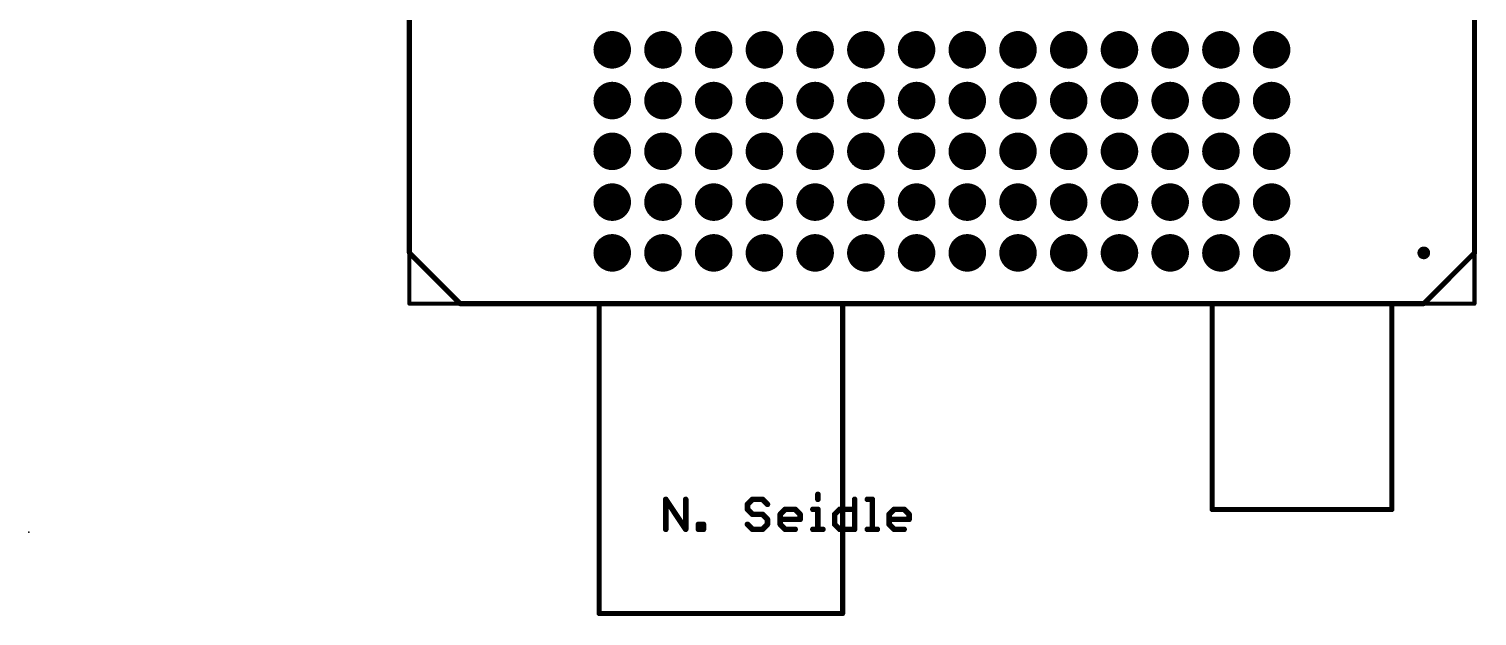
# Model space of a CAD drawing. Extents: x -19.1 to 53.5, y -15.6 to 59.8.
# Drawn here: x -19.1 to 53.5, y -15.6 to 13.7 of the extents above; entities that cross this region are included whole.
import ezdxf

# ---------------------------------------------------------------- set-up
doc = ezdxf.new("R2010")
doc.units = 0
for name, color, linetype in [('1', 12, 'CONTINUOUS'), ('16', 132, 'CONTINUOUS'), ('18', 110, 'CONTINUOUS'), ('20', 53, 'CONTINUOUS'), ('21', 41, 'CONTINUOUS'), ('23', 53, 'CONTINUOUS'), ('51', 53, 'CONTINUOUS')]:
    doc.layers.add(name, color=color, linetype=linetype)

# ---------------------------------------------------------------- blocks, each defined once
blk = doc.blocks.new('PIE')
at = {"const_width": 0.5}
blk.add_lwpolyline([(0, -0.25, 1), (0, 0.25, 1), (0, -0.25)], format="xyb", dxfattribs=at)
blk = doc.blocks.new('ROUNDV')
at = {"const_width": 0.5}
blk.add_lwpolyline([(0, -0.25, 1), (0, 0.25, 1), (0, -0.25)], format="xyb", dxfattribs=at)

msp = doc.modelspace()

# ---------------------------------------------------------------- linework, layer by layer
at = {"layer": '1', "const_width": 0.2032}
for points in [[(0, 0), (0, 59.69)], [(53.34, 59.69), (53.34, 0)], [(53.34, 0), (0, 0)]]:
    msp.add_lwpolyline(points, dxfattribs=at)
at = {"layer": '1', "const_width": 0.1016}
for points in [[(0, 0.0508, 1), (0, -0.0508)], [(-0.0508, 0, 1), (0.0508, 0)], [(53.2892, 0, 1), (53.3908, 0)], [(53.34, -0.0508, 1), (53.34, 0.0508)]]:
    msp.add_lwpolyline(points, format="xyb", dxfattribs=at)
at = {"layer": '16', "const_width": 0.2032}
for points in [[(0, 0), (0, 59.69)], [(53.34, 59.69), (53.34, 0)], [(53.34, 0), (0, 0)]]:
    msp.add_lwpolyline(points, dxfattribs=at)
at = {"layer": '16', "const_width": 0.1016}
for points in [[(0, 0.0508, 1), (0, -0.0508)], [(-0.0508, 0, 1), (0.0508, 0)], [(53.2892, 0, 1), (53.3908, 0)], [(53.34, -0.0508, 1), (53.34, 0.0508)]]:
    msp.add_lwpolyline(points, format="xyb", dxfattribs=at)
at = {"layer": '20', "const_width": 0.2032}
for points in [[(53.34, 57.15), (53.34, 2.54)], [(0, 2.54), (0, 55.88)], [(2.54, 0), (0, 2.54)], [(53.34, 2.54), (50.8, 0)], [(50.8, 0), (2.54, 0)]]:
    msp.add_lwpolyline(points, dxfattribs=at)
at = {"layer": '20', "const_width": 0.1016}
for points in [[(0.0359, 2.5759, 1), (-0.0359, 2.5041)], [(-0.0508, 2.54, 1), (0.0508, 2.54)], [(53.2892, 2.54, 1), (53.3908, 2.54)], [(53.3759, 2.5041, 1), (53.3041, 2.5759)], [(2.54, 0.0508, 1), (2.54, -0.0508)], [(2.5041, -0.0359, 1), (2.5759, 0.0359)], [(50.7641, 0.0359, 1), (50.8359, -0.0359)], [(50.8, -0.0508, 1), (50.8, 0.0508)]]:
    msp.add_lwpolyline(points, format="xyb", dxfattribs=at)
at = {"layer": '21', "const_width": 0.2794}
for points in [[(20.4569, -9.5404), (20.4569, -9.7904)], [(12.8397, -11.2903), (12.8397, -9.7904)], [(12.8397, -9.7904), (13.8396, -11.2903)], [(13.8396, -11.2903), (13.8396, -9.7904)], [(17.1826, -9.7904), (16.9326, -10.0404)], [(16.9326, -10.0404), (16.9326, -10.2904)], [(16.9326, -10.2904), (17.1826, -10.5404)], [(17.6825, -9.7904), (17.1826, -9.7904)], [(17.9325, -10.0404), (17.6825, -9.7904)], [(18.5697, -10.5404), (18.8197, -10.2904)], [(18.8197, -10.2904), (19.3197, -10.2904)], [(19.3197, -10.2904), (19.5697, -10.5404)], [(20.2069, -10.2904), (20.4569, -10.2904)], [(20.4569, -10.2904), (20.4569, -11.2903)], [(21.2983, -10.5404), (21.5483, -10.2904)], [(21.5483, -10.2904), (22.2983, -10.2904)], [(22.2983, -9.7904), (22.2983, -11.2903)], [(22.9355, -9.7904), (23.1855, -9.7904)], [(23.1855, -9.7904), (23.1855, -11.2903)], [(24.0269, -10.5404), (24.2769, -10.2904)], [(24.2769, -10.2904), (24.7769, -10.2904)], [(24.7769, -10.2904), (25.0269, -10.5404)], [(17.1826, -10.5404), (17.6825, -10.5404)], [(17.6825, -10.5404), (17.9325, -10.7903)], [(17.9325, -10.7903), (17.9325, -11.0403)], [(18.5697, -11.0403), (18.5697, -10.5404)], [(19.5697, -10.7903), (18.5697, -10.7903)], [(19.5697, -10.5404), (19.5697, -10.7903)], [(21.2983, -11.0403), (21.2983, -10.5404)], [(24.0269, -11.0403), (24.0269, -10.5404)], [(25.0269, -10.7903), (24.0269, -10.7903)], [(25.0269, -10.5404), (25.0269, -10.7903)], [(14.4769, -11.2903), (14.4769, -11.0403)], [(14.4769, -11.0403), (14.7268, -11.0403)], [(14.7268, -11.2903), (14.4769, -11.2903)], [(14.7268, -11.0403), (14.7268, -11.2903)], [(17.1826, -11.2903), (16.9326, -11.0403)], [(17.6825, -11.2903), (17.1826, -11.2903)], [(17.9325, -11.0403), (17.6825, -11.2903)], [(18.8197, -11.2903), (18.5697, -11.0403)], [(19.3197, -11.2903), (18.8197, -11.2903)], [(20.2069, -11.2903), (20.7069, -11.2903)], [(21.5483, -11.2903), (21.2983, -11.0403)], [(22.2983, -11.2903), (21.5483, -11.2903)], [(22.9355, -11.2903), (23.4355, -11.2903)], [(24.2769, -11.2903), (24.0269, -11.0403)], [(24.7769, -11.2903), (24.2769, -11.2903)]]:
    msp.add_lwpolyline(points, dxfattribs=at)
at = {"layer": '21', "const_width": 0.1397}
for points in [[(20.5267, -9.5404, 1), (20.387, -9.5404)], [(12.9096, -9.7904, 1), (12.7698, -9.7904)], [(12.8978, -9.7517, 1), (12.7816, -9.8292)], [(13.9095, -9.7904, 1), (13.7698, -9.7904)], [(17.0024, -10.0404, 1), (16.8627, -10.0404)], [(16.8832, -9.991, 1), (16.982, -10.0898)], [(16.982, -10.241, 1), (16.8832, -10.3398)], [(17.1826, -9.7206, 1), (17.1826, -9.8603)], [(17.232, -9.8398, 1), (17.1332, -9.741)], [(17.7319, -9.741, 1), (17.6331, -9.8398)], [(17.6825, -9.8603, 1), (17.6825, -9.7206)], [(17.8831, -10.0898, 1), (17.9819, -9.991)], [(18.8197, -10.2205, 1), (18.8197, -10.3602)], [(18.8691, -10.3398, 1), (18.7703, -10.241)], [(19.3691, -10.241, 1), (19.2703, -10.3398)], [(19.3197, -10.3602, 1), (19.3197, -10.2205)], [(20.2069, -10.2205, 1), (20.2069, -10.3602)], [(20.387, -9.7904, 1), (20.5267, -9.7904)], [(20.5267, -10.2904, 1), (20.387, -10.2904)], [(20.4569, -10.3602, 1), (20.4569, -10.2205)], [(21.5483, -10.2205, 1), (21.5483, -10.3602)], [(21.5977, -10.3398, 1), (21.4989, -10.241)], [(22.3681, -9.7904, 1), (22.2284, -9.7904)], [(22.2983, -10.3602, 1), (22.2983, -10.2205)], [(22.9355, -9.7206, 1), (22.9355, -9.8603)], [(23.2553, -9.7904, 1), (23.1156, -9.7904)], [(23.1855, -9.8603, 1), (23.1855, -9.7206)], [(24.2769, -10.2205, 1), (24.2769, -10.3602)], [(24.3263, -10.3398, 1), (24.2275, -10.241)], [(24.8263, -10.241, 1), (24.7275, -10.3398)], [(24.7769, -10.3602, 1), (24.7769, -10.2205)], [(16.8627, -10.2904, 1), (17.0024, -10.2904)], [(17.1826, -10.4705, 1), (17.1826, -10.6102)], [(17.1332, -10.5898, 1), (17.232, -10.491)], [(17.7319, -10.491, 1), (17.6331, -10.5898)], [(17.6825, -10.6102, 1), (17.6825, -10.4705)], [(18.0024, -10.7903, 1), (17.8627, -10.7903)], [(17.8831, -10.8397, 1), (17.9819, -10.7409)], [(18.6396, -10.5404, 1), (18.4999, -10.5404)], [(18.5697, -10.7205, 1), (18.5697, -10.8602)], [(18.5204, -10.491, 1), (18.6191, -10.5898)], [(19.6395, -10.5404, 1), (19.4998, -10.5404)], [(19.4998, -10.7903, 1), (19.6395, -10.7903)], [(19.5203, -10.5898, 1), (19.6191, -10.491)], [(19.5697, -10.8602, 1), (19.5697, -10.7205)], [(21.3682, -10.5404, 1), (21.2285, -10.5404)], [(21.2489, -10.491, 1), (21.3477, -10.5898)], [(24.0968, -10.5404, 1), (23.9571, -10.5404)], [(23.9775, -10.491, 1), (24.0763, -10.5898)], [(24.0269, -10.7205, 1), (24.0269, -10.8602)], [(25.0967, -10.5404, 1), (24.957, -10.5404)], [(24.957, -10.7903, 1), (25.0967, -10.7903)], [(24.9775, -10.5898, 1), (25.0762, -10.491)], [(25.0269, -10.8602, 1), (25.0269, -10.7205)], [(12.7698, -11.2903, 1), (12.9096, -11.2903)], [(13.7698, -11.2903, 1), (13.9095, -11.2903)], [(13.7815, -11.329, 1), (13.8977, -11.2516)], [(14.5467, -11.0403, 1), (14.407, -11.0403)], [(14.4769, -11.2204, 1), (14.4769, -11.3602)], [(14.407, -11.2903, 1), (14.5467, -11.2903)], [(14.4769, -10.9705, 1), (14.4769, -11.1102)], [(14.7967, -11.0403, 1), (14.657, -11.0403)], [(14.657, -11.2903, 1), (14.7967, -11.2903)], [(14.7268, -11.1102, 1), (14.7268, -10.9705)], [(14.7268, -11.3602, 1), (14.7268, -11.2204)], [(16.982, -10.9909, 1), (16.8832, -11.0897)], [(17.1826, -11.2204, 1), (17.1826, -11.3602)], [(17.1332, -11.3397, 1), (17.232, -11.2409)], [(17.6331, -11.2409, 1), (17.7319, -11.3397)], [(17.6825, -11.3602, 1), (17.6825, -11.2204)], [(17.8627, -11.0403, 1), (18.0024, -11.0403)], [(17.9819, -11.0897, 1), (17.8831, -10.9909)], [(18.4999, -11.0403, 1), (18.6396, -11.0403)], [(18.6191, -10.9909, 1), (18.5204, -11.0897)], [(18.8197, -11.2204, 1), (18.8197, -11.3602)], [(18.7703, -11.3397, 1), (18.8691, -11.2409)], [(19.3197, -11.3602, 1), (19.3197, -11.2204)], [(20.2069, -11.2204, 1), (20.2069, -11.3602)], [(20.387, -11.2903, 1), (20.5267, -11.2903)], [(20.7069, -11.3602, 1), (20.7069, -11.2204)], [(21.3477, -10.9909, 1), (21.2489, -11.0897)], [(21.2285, -11.0403, 1), (21.3682, -11.0403)], [(21.5483, -11.2204, 1), (21.5483, -11.3602)], [(21.4989, -11.3397, 1), (21.5977, -11.2409)], [(22.2284, -11.2903, 1), (22.3681, -11.2903)], [(22.2983, -11.3602, 1), (22.2983, -11.2204)], [(22.9355, -11.2204, 1), (22.9355, -11.3602)], [(23.1156, -11.2903, 1), (23.2553, -11.2903)], [(23.4355, -11.3602, 1), (23.4355, -11.2204)], [(24.0763, -10.9909, 1), (23.9775, -11.0897)], [(23.9571, -11.0403, 1), (24.0968, -11.0403)], [(24.2769, -11.2204, 1), (24.2769, -11.3602)], [(24.2275, -11.3397, 1), (24.3263, -11.2409)], [(24.7769, -11.3602, 1), (24.7769, -11.2204)]]:
    msp.add_lwpolyline(points, format="xyb", dxfattribs=at)
at = {"layer": '23'}
for p in [(50.8, 2.54), (0, 0), (-19.05, -11.43)]:
    msp.add_point(p, dxfattribs=at)
at = {"layer": '51', "const_width": 0.254}
for points in [[(53.34, 2.54), (53.34, 57.15)], [(0, 55.88), (0, 2.54)], [(0, 2.54), (2.54, 0)], [(50.8, 0), (53.34, 2.54)], [(2.54, 0), (9.5, 0)], [(9.5, 0), (21.7, 0)], [(9.5, -15.5), (9.5, 0)], [(21.7, 0), (50.8, 0)], [(21.7, -15.5), (21.7, 0)], [(40.2, -10.3), (40.2, -0.1)], [(49.2, -10.3), (49.2, -0.1)], [(40.2, -10.3), (49.2, -10.3)], [(9.5, -15.5), (21.7, -15.5)]]:
    msp.add_lwpolyline(points, dxfattribs=at)
at = {"layer": '51', "const_width": 0.127}
for points in [[(0.0449, 2.5849, 1), (-0.0449, 2.4951)], [(-0.0635, 2.54, 1), (0.0635, 2.54)], [(53.2765, 2.54, 1), (53.4035, 2.54)], [(53.3849, 2.4951, 1), (53.2951, 2.5849)], [(2.54, 0.0635, 1), (2.54, -0.0635)], [(2.4951, -0.0449, 1), (2.5849, 0.0449)], [(9.5, 0.0635, 1), (9.5, -0.0635)], [(9.5635, 0, 1), (9.4365, 0)], [(9.5, -0.0635, 1), (9.5, 0.0635)], [(21.7, 0.0635, 1), (21.7, -0.0635)], [(21.7635, 0, 1), (21.6365, 0)], [(21.7, -0.0635, 1), (21.7, 0.0635)], [(40.2635, -0.1, 1), (40.1365, -0.1)], [(49.2635, -0.1, 1), (49.1365, -0.1)], [(50.7551, 0.0449, 1), (50.8449, -0.0449)], [(50.8, -0.0635, 1), (50.8, 0.0635)], [(40.2, -10.2365, 1), (40.2, -10.3635)], [(40.1365, -10.3, 1), (40.2635, -10.3)], [(49.1365, -10.3, 1), (49.2635, -10.3)], [(49.2, -10.3635, 1), (49.2, -10.2365)], [(9.5, -15.4365, 1), (9.5, -15.5635)], [(9.4365, -15.5, 1), (9.5635, -15.5)], [(21.6365, -15.5, 1), (21.7635, -15.5)], [(21.7, -15.5635, 1), (21.7, -15.4365)]]:
    msp.add_lwpolyline(points, format="xyb", dxfattribs=at)

# ---------------------------------------------------------------- block references
at = {"layer": '1', "xscale": 0.635, "yscale": 0.635}
msp.add_blockref('PIE', (50.8, 2.54), dxfattribs=at)
at = {"layer": '18', "xscale": 1.8796, "yscale": 1.8796}
for p in [(10.16, 12.7), (10.16, 12.7), (12.7, 12.7), (12.7, 12.7), (15.24, 12.7), (15.24, 12.7), (17.78, 12.7), (17.78, 12.7), (20.32, 12.7), (20.32, 12.7), (22.86, 12.7), (22.86, 12.7), (25.4, 12.7), (25.4, 12.7), (27.94, 12.7), (27.94, 12.7), (30.48, 12.7), (30.48, 12.7), (33.02, 12.7), (33.02, 12.7), (35.56, 12.7), (35.56, 12.7), (38.1, 12.7), (38.1, 12.7), (40.64, 12.7), (40.64, 12.7), (43.18, 12.7), (43.18, 12.7), (10.16, 10.16), (10.16, 10.16), (12.7, 10.16), (12.7, 10.16), (15.24, 10.16), (15.24, 10.16), (17.78, 10.16), (17.78, 10.16), (20.32, 10.16), (20.32, 10.16), (22.86, 10.16), (22.86, 10.16), (25.4, 10.16), (25.4, 10.16), (27.94, 10.16), (27.94, 10.16), (30.48, 10.16), (30.48, 10.16), (33.02, 10.16), (33.02, 10.16), (35.56, 10.16), (35.56, 10.16), (38.1, 10.16), (38.1, 10.16), (40.64, 10.16), (40.64, 10.16), (43.18, 10.16), (43.18, 10.16), (10.16, 7.62), (10.16, 7.62), (12.7, 7.62), (12.7, 7.62), (15.24, 7.62), (15.24, 7.62), (17.78, 7.62), (17.78, 7.62), (20.32, 7.62), (20.32, 7.62), (22.86, 7.62), (22.86, 7.62), (25.4, 7.62), (25.4, 7.62), (27.94, 7.62), (27.94, 7.62), (30.48, 7.62), (30.48, 7.62), (33.02, 7.62), (33.02, 7.62), (35.56, 7.62), (35.56, 7.62), (38.1, 7.62), (38.1, 7.62), (40.64, 7.62), (40.64, 7.62), (43.18, 7.62), (43.18, 7.62), (10.16, 5.08), (10.16, 5.08), (12.7, 5.08), (12.7, 5.08), (15.24, 5.08), (15.24, 5.08), (17.78, 5.08), (17.78, 5.08), (20.32, 5.08), (20.32, 5.08), (22.86, 5.08), (22.86, 5.08), (25.4, 5.08), (25.4, 5.08), (27.94, 5.08), (27.94, 5.08), (30.48, 5.08), (30.48, 5.08), (33.02, 5.08), (33.02, 5.08), (35.56, 5.08), (35.56, 5.08), (38.1, 5.08), (38.1, 5.08), (40.64, 5.08), (40.64, 5.08), (43.18, 5.08), (43.18, 5.08), (10.16, 2.54), (10.16, 2.54), (12.7, 2.54), (12.7, 2.54), (15.24, 2.54), (15.24, 2.54), (17.78, 2.54), (17.78, 2.54), (20.32, 2.54), (20.32, 2.54), (22.86, 2.54), (22.86, 2.54), (25.4, 2.54), (25.4, 2.54), (27.94, 2.54), (27.94, 2.54), (30.48, 2.54), (30.48, 2.54), (33.02, 2.54), (33.02, 2.54), (35.56, 2.54), (35.56, 2.54), (38.1, 2.54), (38.1, 2.54), (40.64, 2.54), (40.64, 2.54), (43.18, 2.54), (43.18, 2.54)]:
    msp.add_blockref('ROUNDV', p, dxfattribs=at)

doc.saveas('drawing.dxf')
